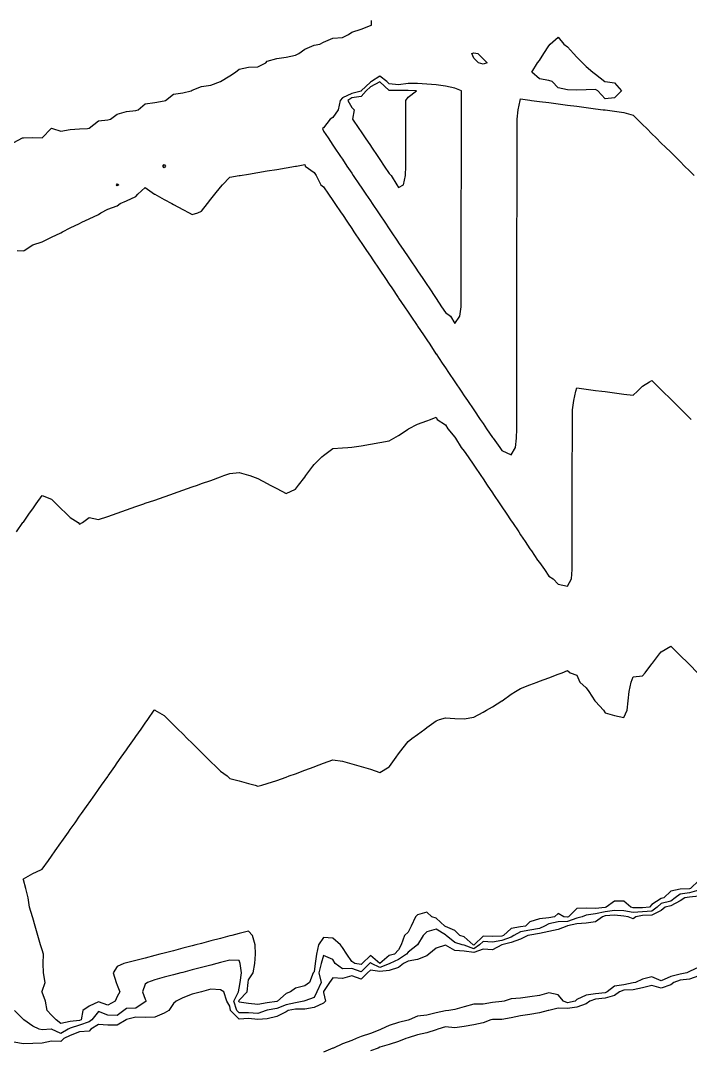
# Model space of a CAD drawing. Header units: metres. Extents: x 2681030 to 2681330, y 1246000 to 1246290.
# Drawn here: x 2681258.6 to 2681294.3, y 1246235.2 to 1246290 of the extents above; entities that cross this region are included whole.
import ezdxf

# ---------------------------------------------------------------- set-up
doc = ezdxf.new("R2010")
doc.units = ezdxf.units.M
doc.layers.add('BASIS_HOEHENLINIEN', color=8, linetype='Continuous')

msp = doc.modelspace()

# ---------------------------------------------------------------- linework, layer by layer
at = {"layer": 'BASIS_HOEHENLINIEN'}
for points in [[(2681258.25, 1246283.495, 428), (2681258.698, 1246283.75, 428), (2681258.75, 1246283.76, 428), (2681259.25, 1246283.767, 428), (2681259.75, 1246283.758, 428), (2681260.224, 1246284.25, 428), (2681260.25, 1246284.261, 428), (2681260.312, 1246284.25, 428), (2681260.75, 1246284.105, 428), (2681261.25, 1246284.204, 428), (2681261.75, 1246284.236, 428), (2681262.166, 1246284.25, 428), (2681262.25, 1246284.269, 428), (2681262.75, 1246284.659, 428), (2681263.25, 1246284.712, 428), (2681263.391, 1246284.75, 428), (2681263.75, 1246285.018, 428), (2681264.25, 1246285.153, 428), (2681264.75, 1246285.204, 428), (2681264.862, 1246285.25, 428), (2681265.25, 1246285.568, 428), (2681265.75, 1246285.64, 428), (2681266.25, 1246285.716, 428), (2681266.321, 1246285.75, 428), (2681266.75, 1246286.086, 428), (2681267.25, 1246286.144, 428), (2681267.687, 1246286.25, 428), (2681267.75, 1246286.293, 428), (2681268.25, 1246286.492, 428), (2681268.75, 1246286.565, 428), (2681269.25, 1246286.749, 428), (2681269.252, 1246286.75, 428), (2681269.75, 1246287.064, 428), (2681270.062, 1246287.25, 428), (2681270.25, 1246287.418, 428), (2681270.75, 1246287.519, 428), (2681271.25, 1246287.534, 428), (2681271.675, 1246287.75, 428), (2681271.75, 1246287.839, 428), (2681272.25, 1246287.979, 428), (2681272.75, 1246288.049, 428), (2681273.25, 1246288.164, 428), (2681273.429, 1246288.25, 428), (2681273.75, 1246288.479, 428), (2681274.25, 1246288.686, 428), (2681274.548, 1246288.75, 428), (2681274.75, 1246288.844, 428), (2681275.25, 1246289.067, 428), (2681275.75, 1246289.09, 428), (2681276.076, 1246289.25, 428), (2681276.25, 1246289.385, 428), (2681276.75, 1246289.548, 428), (2681277.25, 1246289.734, 428), (2681277.306, 1246289.75, 428), (2681277.306, 1246290, 428)], [(2681290.62, 1246286.25, 428.5), (2681290.25, 1246285.88, 428.5), (2681289.75, 1246285.838, 428.5), (2681289.37, 1246286.25, 428.5), (2681289.25, 1246286.324, 428.5), (2681288.75, 1246286.303, 428.5), (2681288.25, 1246286.299, 428.5), (2681287.75, 1246286.317, 428.5), (2681287.25, 1246286.424, 428.5), (2681286.93, 1246286.75, 428.5), (2681286.75, 1246286.807, 428.5), (2681286.25, 1246286.895, 428.5), (2681285.855, 1246287.25, 428.5), (2681286.142, 1246287.75, 428.5), (2681286.25, 1246287.87, 428.5), (2681286.492, 1246288.25, 428.5), (2681286.75, 1246288.655, 428.5), (2681286.83, 1246288.75, 428.5), (2681287.25, 1246289.117, 428.5), (2681287.553, 1246288.75, 428.5), (2681287.75, 1246288.606, 428.5), (2681288.066, 1246288.25, 428.5), (2681288.25, 1246288.042, 428.5), (2681288.556, 1246287.75, 428.5), (2681288.75, 1246287.558, 428.5), (2681289.095, 1246287.25, 428.5), (2681289.25, 1246287.141, 428.5), (2681289.748, 1246286.75, 428.5), (2681289.75, 1246286.746, 428.5), (2681290.25, 1246286.687, 428.5), (2681290.62, 1246286.25, 428.5)], [(2681283.466, 1246287.75, 428.5), (2681283.25, 1246287.686, 428.5), (2681283.006, 1246287.75, 428.5), (2681282.75, 1246287.995, 428.5), (2681282.659, 1246288.25, 428.5), (2681282.75, 1246288.282, 428.5), (2681282.968, 1246288.25, 428.5), (2681283.25, 1246287.957, 428.5), (2681283.466, 1246287.75, 428.5)], [(2681281.75, 1246273.866, 428), (2681282.007, 1246274.25, 428), (2681282.082, 1246274.75, 428), (2681282.083, 1246275.25, 428), (2681282.084, 1246275.75, 428), (2681282.085, 1246276.25, 428), (2681282.085, 1246276.75, 428), (2681282.086, 1246277.25, 428), (2681282.087, 1246277.75, 428), (2681282.088, 1246278.25, 428), (2681282.088, 1246278.75, 428), (2681282.089, 1246279.25, 428), (2681282.09, 1246279.75, 428), (2681282.091, 1246280.25, 428), (2681282.091, 1246280.75, 428), (2681282.092, 1246281.25, 428), (2681282.093, 1246281.75, 428), (2681282.094, 1246282.25, 428), (2681282.095, 1246282.75, 428), (2681282.095, 1246283.25, 428), (2681282.096, 1246283.75, 428), (2681282.097, 1246284.25, 428), (2681282.098, 1246284.75, 428), (2681282.098, 1246285.25, 428), (2681282.099, 1246285.75, 428), (2681282.1, 1246286.25, 428), (2681281.75, 1246286.402, 428), (2681281.25, 1246286.508, 428), (2681280.75, 1246286.575, 428), (2681280.25, 1246286.619, 428), (2681279.75, 1246286.645, 428), (2681279.25, 1246286.639, 428), (2681278.75, 1246286.58, 428), (2681278.25, 1246286.631, 428), (2681278.125, 1246286.75, 428), (2681277.75, 1246287.038, 428), (2681277.306, 1246286.75, 428), (2681277.25, 1246286.719, 428), (2681276.758, 1246286.25, 428), (2681276.75, 1246286.241, 428), (2681276.25, 1246286.123, 428), (2681275.75, 1246285.88, 428), (2681275.626, 1246285.75, 428), (2681275.526, 1246285.25, 428), (2681275.25, 1246284.844, 428), (2681275.11, 1246284.75, 428), (2681274.75, 1246284.293, 428), (2681274.693, 1246284.25, 428), (2681274.75, 1246284.102, 428), (2681274.987, 1246283.75, 428), (2681275.25, 1246283.359, 428), (2681275.323, 1246283.25, 428), (2681275.66, 1246282.75, 428), (2681275.75, 1246282.616, 428), (2681275.996, 1246282.25, 428), (2681276.25, 1246281.873, 428), (2681276.333, 1246281.75, 428), (2681276.669, 1246281.25, 428), (2681276.75, 1246281.13, 428), (2681277.006, 1246280.75, 428), (2681277.25, 1246280.387, 428), (2681277.342, 1246280.25, 428), (2681277.679, 1246279.75, 428), (2681277.75, 1246279.644, 428), (2681278.015, 1246279.25, 428), (2681278.25, 1246278.901, 428), (2681278.351, 1246278.75, 428), (2681278.688, 1246278.25, 428), (2681278.75, 1246278.158, 428), (2681279.024, 1246277.75, 428), (2681279.25, 1246277.415, 428), (2681279.361, 1246277.25, 428), (2681279.697, 1246276.75, 428), (2681279.75, 1246276.672, 428), (2681280.034, 1246276.25, 428), (2681280.25, 1246275.929, 428), (2681280.37, 1246275.75, 428), (2681280.707, 1246275.25, 428), (2681280.75, 1246275.186, 428), (2681281.043, 1246274.75, 428), (2681281.25, 1246274.443, 428), (2681281.51, 1246274.25, 428), (2681281.75, 1246273.866, 428)], [(2681278.75, 1246281.106, 427.5), (2681279.017, 1246281.25, 427.5), (2681279.124, 1246281.75, 427.5), (2681279.125, 1246282.25, 427.5), (2681279.126, 1246282.75, 427.5), (2681279.127, 1246283.25, 427.5), (2681279.127, 1246283.75, 427.5), (2681279.128, 1246284.25, 427.5), (2681279.129, 1246284.75, 427.5), (2681279.13, 1246285.25, 427.5), (2681279.131, 1246285.75, 427.5), (2681279.25, 1246285.92, 427.5), (2681279.708, 1246286.25, 427.5), (2681279.25, 1246286.278, 427.5), (2681278.75, 1246286.275, 427.5), (2681278.25, 1246286.266, 427.5), (2681277.75, 1246286.735, 427.5), (2681277.25, 1246286.462, 427.5), (2681277.027, 1246286.25, 427.5), (2681276.75, 1246285.95, 427.5), (2681276.25, 1246285.875, 427.5), (2681276.046, 1246285.75, 427.5), (2681276.25, 1246285.363, 427.5), (2681276.385, 1246285.25, 427.5), (2681276.298, 1246284.75, 427.5), (2681276.634, 1246284.25, 427.5), (2681276.75, 1246284.078, 427.5), (2681276.971, 1246283.75, 427.5), (2681277.25, 1246283.335, 427.5), (2681277.307, 1246283.25, 427.5), (2681277.644, 1246282.75, 427.5), (2681277.75, 1246282.592, 427.5), (2681277.98, 1246282.25, 427.5), (2681278.25, 1246281.849, 427.5), (2681278.355, 1246281.75, 427.5), (2681278.653, 1246281.25, 427.5), (2681278.75, 1246281.106, 427.5)], [(2681258.418, 1246277.75, 428.5), (2681258.75, 1246277.726, 428.5), (2681258.795, 1246277.75, 428.5), (2681259.25, 1246278.053, 428.5), (2681259.75, 1246278.212, 428.5), (2681259.817, 1246278.25, 428.5), (2681260.25, 1246278.461, 428.5), (2681260.75, 1246278.696, 428.5), (2681260.84, 1246278.75, 428.5), (2681261.25, 1246278.95, 428.5), (2681261.75, 1246279.179, 428.5), (2681261.863, 1246279.25, 428.5), (2681262.25, 1246279.439, 428.5), (2681262.75, 1246279.659, 428.5), (2681262.886, 1246279.75, 428.5), (2681263.25, 1246279.947, 428.5), (2681263.75, 1246280.137, 428.5), (2681263.909, 1246280.25, 428.5), (2681264.25, 1246280.4, 428.5), (2681264.75, 1246280.628, 428.5), (2681264.851, 1246280.75, 428.5), (2681265.25, 1246281.105, 428.5), (2681265.747, 1246280.75, 428.5), (2681265.75, 1246280.743, 428.5), (2681266.25, 1246280.473, 428.5), (2681266.663, 1246280.25, 428.5), (2681266.75, 1246280.203, 428.5), (2681267.25, 1246279.933, 428.5), (2681267.588, 1246279.75, 428.5), (2681267.75, 1246279.662, 428.5), (2681268.051, 1246279.75, 428.5), (2681268.25, 1246279.851, 428.5), (2681268.565, 1246280.25, 428.5), (2681268.75, 1246280.484, 428.5), (2681268.96, 1246280.75, 428.5), (2681269.25, 1246281.117, 428.5), (2681269.355, 1246281.25, 428.5), (2681269.75, 1246281.649, 428.5), (2681270.25, 1246281.741, 428.5), (2681270.307, 1246281.75, 428.5), (2681270.75, 1246281.824, 428.5), (2681271.25, 1246281.907, 428.5), (2681271.75, 1246281.99, 428.5), (2681272.25, 1246282.073, 428.5), (2681272.75, 1246282.156, 428.5), (2681273.25, 1246282.239, 428.5), (2681273.302, 1246282.25, 428.5), (2681273.75, 1246282.323, 428.5), (2681273.775, 1246282.25, 428.5), (2681274.25, 1246281.897, 428.5), (2681274.349, 1246281.75, 428.5), (2681274.607, 1246281.25, 428.5), (2681274.75, 1246281.146, 428.5), (2681275.009, 1246280.75, 428.5), (2681275.25, 1246280.411, 428.5), (2681275.358, 1246280.25, 428.5), (2681275.688, 1246279.75, 428.5), (2681275.75, 1246279.668, 428.5), (2681276.031, 1246279.25, 428.5), (2681276.25, 1246278.925, 428.5), (2681276.368, 1246278.75, 428.5), (2681276.704, 1246278.25, 428.5), (2681276.75, 1246278.182, 428.5), (2681277.041, 1246277.75, 428.5), (2681277.25, 1246277.439, 428.5), (2681277.377, 1246277.25, 428.5), (2681277.713, 1246276.75, 428.5), (2681277.75, 1246276.696, 428.5), (2681278.05, 1246276.25, 428.5), (2681278.25, 1246275.953, 428.5), (2681278.386, 1246275.75, 428.5), (2681278.723, 1246275.25, 428.5), (2681278.75, 1246275.21, 428.5), (2681279.059, 1246274.75, 428.5), (2681279.25, 1246274.466, 428.5), (2681279.396, 1246274.25, 428.5), (2681279.732, 1246273.75, 428.5), (2681279.75, 1246273.723, 428.5), (2681280.069, 1246273.25, 428.5), (2681280.25, 1246272.98, 428.5), (2681280.405, 1246272.75, 428.5), (2681280.741, 1246272.25, 428.5), (2681280.75, 1246272.237, 428.5), (2681281.078, 1246271.75, 428.5), (2681281.25, 1246271.494, 428.5), (2681281.414, 1246271.25, 428.5), (2681281.75, 1246270.751, 428.5), (2681281.751, 1246270.75, 428.5), (2681282.087, 1246270.25, 428.5), (2681282.25, 1246270.008, 428.5), (2681282.424, 1246269.75, 428.5), (2681282.75, 1246269.265, 428.5), (2681282.76, 1246269.25, 428.5), (2681283.097, 1246268.75, 428.5), (2681283.25, 1246268.522, 428.5), (2681283.433, 1246268.25, 428.5), (2681283.75, 1246267.779, 428.5), (2681283.787, 1246267.75, 428.5), (2681284.151, 1246267.25, 428.5), (2681284.25, 1246267.093, 428.5), (2681284.75, 1246266.867, 428.5), (2681284.979, 1246267.25, 428.5), (2681285.04, 1246267.75, 428.5), (2681285.041, 1246268.25, 428.5), (2681285.041, 1246268.75, 428.5), (2681285.042, 1246269.25, 428.5), (2681285.043, 1246269.75, 428.5), (2681285.044, 1246270.25, 428.5), (2681285.045, 1246270.75, 428.5), (2681285.045, 1246271.25, 428.5), (2681285.046, 1246271.75, 428.5), (2681285.047, 1246272.25, 428.5), (2681285.048, 1246272.75, 428.5), (2681285.048, 1246273.25, 428.5), (2681285.049, 1246273.75, 428.5), (2681285.05, 1246274.25, 428.5), (2681285.051, 1246274.75, 428.5), (2681285.052, 1246275.25, 428.5), (2681285.052, 1246275.75, 428.5), (2681285.053, 1246276.25, 428.5), (2681285.054, 1246276.75, 428.5), (2681285.055, 1246277.25, 428.5), (2681285.055, 1246277.75, 428.5), (2681285.056, 1246278.25, 428.5), (2681285.057, 1246278.75, 428.5), (2681285.058, 1246279.25, 428.5), (2681285.059, 1246279.75, 428.5), (2681285.059, 1246280.25, 428.5), (2681285.06, 1246280.75, 428.5), (2681285.061, 1246281.25, 428.5), (2681285.062, 1246281.75, 428.5), (2681285.062, 1246282.25, 428.5), (2681285.063, 1246282.75, 428.5), (2681285.064, 1246283.25, 428.5), (2681285.065, 1246283.75, 428.5), (2681285.066, 1246284.25, 428.5), (2681285.066, 1246284.75, 428.5), (2681285.118, 1246285.25, 428.5), (2681285.227, 1246285.75, 428.5), (2681285.25, 1246285.826, 428.5), (2681285.75, 1246285.761, 428.5), (2681285.835, 1246285.75, 428.5), (2681286.25, 1246285.696, 428.5), (2681286.75, 1246285.63, 428.5), (2681287.25, 1246285.565, 428.5), (2681287.75, 1246285.5, 428.5), (2681288.25, 1246285.434, 428.5), (2681288.75, 1246285.369, 428.5), (2681289.25, 1246285.303, 428.5), (2681289.658, 1246285.25, 428.5), (2681289.75, 1246285.238, 428.5), (2681290.25, 1246285.172, 428.5), (2681290.75, 1246285.107, 428.5), (2681291.25, 1246284.961, 428.5), (2681291.463, 1246284.75, 428.5), (2681291.75, 1246284.467, 428.5), (2681291.969, 1246284.25, 428.5), (2681292.25, 1246283.972, 428.5), (2681292.474, 1246283.75, 428.5), (2681292.75, 1246283.476, 428.5), (2681292.979, 1246283.25, 428.5), (2681293.25, 1246282.982, 428.5), (2681293.484, 1246282.75, 428.5), (2681293.75, 1246282.487, 428.5), (2681293.989, 1246282.25, 428.5), (2681294.25, 1246281.992, 428.5), (2681294.494, 1246281.75, 428.5)], [(2681266.327, 1246282.25, 428.5), (2681266.25, 1246282.148, 428.5), (2681266.18, 1246282.25, 428.5), (2681266.25, 1246282.328, 428.5), (2681266.327, 1246282.25, 428.5)], [(2681263.844, 1246281.25, 428.5), (2681263.75, 1246281.202, 428.5), (2681263.713, 1246281.25, 428.5), (2681263.75, 1246281.301, 428.5), (2681263.844, 1246281.25, 428.5)], [(2681258.379, 1246262.75, 429), (2681258.73, 1246263.25, 429), (2681258.75, 1246263.278, 429), (2681259.083, 1246263.75, 429), (2681259.25, 1246263.987, 429), (2681259.435, 1246264.25, 429), (2681259.75, 1246264.698, 429), (2681260.25, 1246264.501, 429), (2681260.504, 1246264.25, 429), (2681260.75, 1246264.007, 429), (2681261.01, 1246263.75, 429), (2681261.25, 1246263.512, 429), (2681261.666, 1246263.25, 429), (2681261.75, 1246263.168, 429), (2681261.898, 1246263.25, 429), (2681262.25, 1246263.515, 429), (2681262.75, 1246263.419, 429), (2681263.25, 1246263.577, 429), (2681263.747, 1246263.75, 429), (2681263.75, 1246263.751, 429), (2681264.25, 1246263.926, 429), (2681264.75, 1246264.101, 429), (2681265.175, 1246264.25, 429), (2681265.25, 1246264.276, 429), (2681265.75, 1246264.451, 429), (2681266.25, 1246264.625, 429), (2681266.606, 1246264.75, 429), (2681266.75, 1246264.8, 429), (2681267.25, 1246264.975, 429), (2681267.75, 1246265.149, 429), (2681268.037, 1246265.25, 429), (2681268.25, 1246265.325, 429), (2681268.75, 1246265.499, 429), (2681269.25, 1246265.681, 429), (2681269.437, 1246265.75, 429), (2681269.75, 1246265.865, 429), (2681270.25, 1246265.915, 429), (2681270.75, 1246265.777, 429), (2681270.821, 1246265.75, 429), (2681271.25, 1246265.603, 429), (2681271.75, 1246265.337, 429), (2681271.911, 1246265.25, 429), (2681272.25, 1246265.067, 429), (2681272.75, 1246264.797, 429), (2681273.25, 1246265.037, 429), (2681273.418, 1246265.25, 429), (2681273.75, 1246265.67, 429), (2681273.811, 1246265.75, 429), (2681274.182, 1246266.25, 429), (2681274.25, 1246266.343, 429), (2681274.657, 1246266.75, 429), (2681274.75, 1246266.83, 429), (2681275.25, 1246267.192, 429), (2681275.75, 1246267.231, 429), (2681276.047, 1246267.25, 429), (2681276.25, 1246267.264, 429), (2681276.75, 1246267.347, 429), (2681277.25, 1246267.431, 429), (2681277.75, 1246267.514, 429), (2681278.25, 1246267.613, 429), (2681278.499, 1246267.75, 429), (2681278.75, 1246267.898, 429), (2681279.25, 1246268.235, 429), (2681279.278, 1246268.25, 429), (2681279.75, 1246268.487, 429), (2681280.25, 1246268.675, 429), (2681280.448, 1246268.75, 429), (2681280.75, 1246268.864, 429), (2681280.796, 1246268.75, 429), (2681281.25, 1246268.459, 429), (2681281.374, 1246268.25, 429), (2681281.75, 1246267.803, 429), (2681281.786, 1246267.75, 429), (2681282.078, 1246267.25, 429), (2681282.25, 1246267.06, 429), (2681282.459, 1246266.75, 429), (2681282.75, 1246266.317, 429), (2681282.795, 1246266.25, 429), (2681283.131, 1246265.75, 429), (2681283.25, 1246265.574, 429), (2681283.468, 1246265.25, 429), (2681283.75, 1246264.831, 429), (2681283.804, 1246264.75, 429), (2681284.141, 1246264.25, 429), (2681284.25, 1246264.088, 429), (2681284.477, 1246263.75, 429), (2681284.75, 1246263.345, 429), (2681284.814, 1246263.25, 429), (2681285.15, 1246262.75, 429), (2681285.25, 1246262.602, 429), (2681285.486, 1246262.25, 429), (2681285.75, 1246261.858, 429), (2681285.823, 1246261.75, 429), (2681286.159, 1246261.25, 429), (2681286.25, 1246261.115, 429), (2681286.519, 1246260.75, 429), (2681286.75, 1246260.39, 429), (2681286.993, 1246260.25, 429), (2681287.25, 1246259.968, 429), (2681287.75, 1246259.867, 429), (2681287.956, 1246260.25, 429), (2681287.998, 1246260.75, 429), (2681287.999, 1246261.25, 429), (2681287.999, 1246261.75, 429), (2681288, 1246262.25, 429), (2681288.001, 1246262.75, 429), (2681288.002, 1246263.25, 429), (2681288.002, 1246263.75, 429), (2681288.003, 1246264.25, 429), (2681288.004, 1246264.75, 429), (2681288.005, 1246265.25, 429), (2681288.006, 1246265.75, 429), (2681288.006, 1246266.25, 429), (2681288.007, 1246266.75, 429), (2681288.008, 1246267.25, 429), (2681288.009, 1246267.75, 429), (2681288.009, 1246268.25, 429), (2681288.01, 1246268.75, 429), (2681288.015, 1246269.25, 429), (2681288.081, 1246269.75, 429), (2681288.192, 1246270.25, 429), (2681288.25, 1246270.424, 429), (2681288.75, 1246270.359, 429), (2681289.25, 1246270.293, 429), (2681289.581, 1246270.25, 429), (2681289.75, 1246270.228, 429), (2681290.25, 1246270.163, 429), (2681290.75, 1246270.097, 429), (2681291.25, 1246270.032, 429), (2681291.477, 1246270.25, 429), (2681291.75, 1246270.519, 429), (2681292.126, 1246270.75, 429), (2681292.25, 1246270.815, 429), (2681292.316, 1246270.75, 429), (2681292.75, 1246270.321, 429), (2681292.821, 1246270.25, 429), (2681293.25, 1246269.825, 429), (2681293.326, 1246269.75, 429), (2681293.75, 1246269.33, 429), (2681293.831, 1246269.25, 429), (2681294.25, 1246268.835, 429), (2681294.336, 1246268.75, 429)], [(2681261.831, 1246236.75, 429.5), (2681261.75, 1246236.713, 429.5), (2681261.25, 1246236.671, 429.5), (2681260.75, 1246236.556, 429.5), (2681260.49, 1246236.75, 429.5), (2681260.25, 1246236.993, 429.5), (2681260.023, 1246237.25, 429.5), (2681259.938, 1246237.75, 429.5), (2681259.75, 1246238.221, 429.5), (2681259.74, 1246238.25, 429.5), (2681259.75, 1246238.28, 429.5), (2681259.914, 1246238.75, 429.5), (2681259.826, 1246239.25, 429.5), (2681259.809, 1246239.75, 429.5), (2681259.816, 1246240.25, 429.5), (2681259.75, 1246240.474, 429.5), (2681259.669, 1246240.75, 429.5), (2681259.523, 1246241.25, 429.5), (2681259.377, 1246241.75, 429.5), (2681259.25, 1246242.184, 429.5), (2681259.231, 1246242.25, 429.5), (2681259.084, 1246242.75, 429.5), (2681259.001, 1246243.25, 429.5), (2681258.88, 1246243.75, 429.5), (2681258.75, 1246244.216, 429.5), (2681258.746, 1246244.25, 429.5), (2681258.75, 1246244.272, 429.5), (2681259.25, 1246244.543, 429.5), (2681259.68, 1246244.75, 429.5), (2681259.75, 1246244.789, 429.5), (2681260.096, 1246245.25, 429.5), (2681260.25, 1246245.468, 429.5), (2681260.448, 1246245.75, 429.5), (2681260.75, 1246246.178, 429.5), (2681260.801, 1246246.25, 429.5), (2681261.152, 1246246.75, 429.5), (2681261.25, 1246246.889, 429.5), (2681261.505, 1246247.25, 429.5), (2681261.75, 1246247.598, 429.5), (2681261.857, 1246247.75, 429.5), (2681262.209, 1246248.25, 429.5), (2681262.25, 1246248.308, 429.5), (2681262.561, 1246248.75, 429.5), (2681262.75, 1246249.018, 429.5), (2681262.914, 1246249.25, 429.5), (2681263.25, 1246249.728, 429.5), (2681263.265, 1246249.75, 429.5), (2681263.617, 1246250.25, 429.5), (2681263.75, 1246250.439, 429.5), (2681263.97, 1246250.75, 429.5), (2681264.25, 1246251.148, 429.5), (2681264.322, 1246251.25, 429.5), (2681264.674, 1246251.75, 429.5), (2681264.75, 1246251.858, 429.5), (2681265.026, 1246252.25, 429.5), (2681265.25, 1246252.568, 429.5), (2681265.378, 1246252.75, 429.5), (2681265.73, 1246253.25, 429.5), (2681265.75, 1246253.263, 429.5), (2681265.764, 1246253.25, 429.5), (2681266.25, 1246252.972, 429.5), (2681266.475, 1246252.75, 429.5), (2681266.75, 1246252.478, 429.5), (2681266.981, 1246252.25, 429.5), (2681267.25, 1246251.984, 429.5), (2681267.487, 1246251.75, 429.5), (2681267.75, 1246251.49, 429.5), (2681267.992, 1246251.25, 429.5), (2681268.25, 1246250.995, 429.5), (2681268.498, 1246250.75, 429.5), (2681268.75, 1246250.501, 429.5), (2681269.004, 1246250.25, 429.5), (2681269.25, 1246250.007, 429.5), (2681269.616, 1246249.75, 429.5), (2681269.75, 1246249.619, 429.5), (2681270.25, 1246249.496, 429.5), (2681270.75, 1246249.352, 429.5), (2681271.106, 1246249.25, 429.5), (2681271.25, 1246249.209, 429.5), (2681271.454, 1246249.25, 429.5), (2681271.75, 1246249.338, 429.5), (2681272.25, 1246249.513, 429.5), (2681272.75, 1246249.688, 429.5), (2681272.922, 1246249.75, 429.5), (2681273.25, 1246249.869, 429.5), (2681273.75, 1246250.053, 429.5), (2681274.25, 1246250.237, 429.5), (2681274.284, 1246250.25, 429.5), (2681274.75, 1246250.421, 429.5), (2681275.25, 1246250.605, 429.5), (2681275.75, 1246250.529, 429.5), (2681276.25, 1246250.391, 429.5), (2681276.75, 1246250.253, 429.5), (2681276.759, 1246250.25, 429.5), (2681277.25, 1246250.115, 429.5), (2681277.75, 1246249.931, 429.5), (2681278.25, 1246250.238, 429.5), (2681278.259, 1246250.25, 429.5), (2681278.623, 1246250.75, 429.5), (2681278.75, 1246250.924, 429.5), (2681278.988, 1246251.25, 429.5), (2681279.25, 1246251.585, 429.5), (2681279.46, 1246251.75, 429.5), (2681279.75, 1246251.96, 429.5), (2681280.15, 1246252.25, 429.5), (2681280.25, 1246252.322, 429.5), (2681280.75, 1246252.686, 429.5), (2681280.925, 1246252.75, 429.5), (2681281.25, 1246252.841, 429.5), (2681281.75, 1246252.815, 429.5), (2681282.25, 1246252.793, 429.5), (2681282.75, 1246252.877, 429.5), (2681283.25, 1246253.141, 429.5), (2681283.435, 1246253.25, 429.5), (2681283.75, 1246253.436, 429.5), (2681284.25, 1246253.743, 429.5), (2681284.259, 1246253.75, 429.5), (2681284.75, 1246254.104, 429.5), (2681284.97, 1246254.25, 429.5), (2681285.25, 1246254.416, 429.5), (2681285.75, 1246254.605, 429.5), (2681286.135, 1246254.75, 429.5), (2681286.25, 1246254.793, 429.5), (2681286.75, 1246254.983, 429.5), (2681287.25, 1246255.171, 429.5), (2681287.458, 1246255.25, 429.5), (2681287.75, 1246255.36, 429.5), (2681287.884, 1246255.25, 429.5), (2681288.25, 1246255.113, 429.5), (2681288.414, 1246254.75, 429.5), (2681288.75, 1246254.452, 429.5), (2681288.894, 1246254.25, 429.5), (2681289.199, 1246253.75, 429.5), (2681289.25, 1246253.709, 429.5), (2681289.673, 1246253.25, 429.5), (2681289.75, 1246253.111, 429.5), (2681290.25, 1246252.969, 429.5), (2681290.75, 1246252.869, 429.5), (2681290.938, 1246253.25, 429.5), (2681290.975, 1246253.75, 429.5), (2681291.037, 1246254.25, 429.5), (2681291.147, 1246254.75, 429.5), (2681291.25, 1246255.022, 429.5), (2681291.75, 1246255.084, 429.5), (2681291.88, 1246255.25, 429.5), (2681292.25, 1246255.724, 429.5), (2681292.271, 1246255.75, 429.5), (2681292.661, 1246256.25, 429.5), (2681292.75, 1246256.364, 429.5), (2681293.25, 1246256.669, 429.5), (2681293.674, 1246256.25, 429.5), (2681293.75, 1246256.174, 429.5), (2681294.179, 1246255.75, 429.5), (2681294.25, 1246255.679, 429.5), (2681294.684, 1246255.25, 429.5)], [(2681294.75, 1246244.179, 429.5), (2681294.297, 1246243.75, 429.5), (2681294.25, 1246243.733, 429.5), (2681293.75, 1246243.707, 429.5), (2681293.25, 1246243.601, 429.5), (2681292.889, 1246243.25, 429.5), (2681292.75, 1246243.221, 429.5), (2681292.25, 1246242.894, 429.5), (2681292.117, 1246242.75, 429.5), (2681291.75, 1246242.716, 429.5), (2681291.25, 1246242.724, 429.5), (2681291.124, 1246242.75, 429.5), (2681290.75, 1246243.077, 429.5), (2681290.25, 1246243.081, 429.5), (2681289.802, 1246242.75, 429.5), (2681289.75, 1246242.741, 429.5), (2681289.25, 1246242.691, 429.5), (2681288.75, 1246242.703, 429.5), (2681288.25, 1246242.682, 429.5), (2681287.802, 1246242.25, 429.5), (2681287.75, 1246242.229, 429.5), (2681287.546, 1246242.25, 429.5), (2681287.25, 1246242.42, 429.5), (2681287.057, 1246242.25, 429.5), (2681286.75, 1246242.186, 429.5), (2681286.25, 1246242.126, 429.5), (2681285.75, 1246241.968, 429.5), (2681285.512, 1246241.75, 429.5), (2681285.25, 1246241.707, 429.5), (2681284.75, 1246241.622, 429.5), (2681284.344, 1246241.25, 429.5), (2681284.25, 1246241.212, 429.5), (2681283.75, 1246241.2, 429.5), (2681283.25, 1246241.215, 429.5), (2681282.77, 1246240.75, 429.5), (2681282.75, 1246240.737, 429.5), (2681282.716, 1246240.75, 429.5), (2681282.25, 1246241.181, 429.5), (2681282.016, 1246241.25, 429.5), (2681281.75, 1246241.509, 429.5), (2681281.25, 1246241.725, 429.5), (2681281.218, 1246241.75, 429.5), (2681280.75, 1246242.163, 429.5), (2681280.522, 1246242.25, 429.5), (2681280.25, 1246242.483, 429.5), (2681279.75, 1246242.341, 429.5), (2681279.651, 1246242.25, 429.5), (2681279.426, 1246241.75, 429.5), (2681279.25, 1246241.426, 429.5), (2681279.065, 1246241.25, 429.5), (2681278.882, 1246240.75, 429.5), (2681278.75, 1246240.481, 429.5), (2681278.534, 1246240.25, 429.5), (2681278.25, 1246240.174, 429.5), (2681277.75, 1246239.753, 429.5), (2681277.25, 1246240.181, 429.5), (2681276.807, 1246239.75, 429.5), (2681276.75, 1246239.694, 429.5), (2681276.41, 1246239.75, 429.5), (2681276.25, 1246239.867, 429.5), (2681275.984, 1246240.25, 429.5), (2681275.75, 1246240.612, 429.5), (2681275.658, 1246240.75, 429.5), (2681275.25, 1246241.112, 429.5), (2681274.75, 1246241.146, 429.5), (2681274.483, 1246240.75, 429.5), (2681274.375, 1246240.25, 429.5), (2681274.303, 1246239.75, 429.5), (2681274.25, 1246239.312, 429.5), (2681274.192, 1246239.25, 429.5), (2681273.991, 1246238.75, 429.5), (2681273.75, 1246238.565, 429.5), (2681273.25, 1246238.448, 429.5), (2681272.987, 1246238.25, 429.5), (2681272.75, 1246238.156, 429.5), (2681272.302, 1246237.75, 429.5), (2681272.25, 1246237.734, 429.5), (2681271.75, 1246237.653, 429.5), (2681271.25, 1246237.562, 429.5), (2681270.75, 1246237.615, 429.5), (2681270.25, 1246237.686, 429.5), (2681270.227, 1246237.75, 429.5), (2681270.25, 1246237.794, 429.5), (2681270.679, 1246238.25, 429.5), (2681270.729, 1246238.75, 429.5), (2681270.75, 1246238.884, 429.5), (2681271.002, 1246239.25, 429.5), (2681271.084, 1246239.75, 429.5), (2681271.116, 1246240.25, 429.5), (2681271.098, 1246240.75, 429.5), (2681270.967, 1246241.25, 429.5), (2681270.75, 1246241.481, 429.5), (2681270.25, 1246241.35, 429.5), (2681269.864, 1246241.25, 429.5), (2681269.75, 1246241.22, 429.5), (2681269.25, 1246241.09, 429.5), (2681268.75, 1246240.96, 429.5), (2681268.25, 1246240.828, 429.5), (2681267.946, 1246240.75, 429.5), (2681267.75, 1246240.699, 429.5), (2681267.25, 1246240.569, 429.5), (2681266.75, 1246240.438, 429.5), (2681266.25, 1246240.307, 429.5), (2681266.027, 1246240.25, 429.5), (2681265.75, 1246240.178, 429.5), (2681265.25, 1246240.047, 429.5), (2681264.75, 1246239.917, 429.5), (2681264.25, 1246239.786, 429.5), (2681264.109, 1246239.75, 429.5), (2681263.75, 1246239.593, 429.5), (2681263.536, 1246239.25, 429.5), (2681263.692, 1246238.75, 429.5), (2681263.75, 1246238.606, 429.5), (2681263.884, 1246238.25, 429.5), (2681263.75, 1246237.989, 429.5), (2681263.643, 1246237.75, 429.5), (2681263.25, 1246237.538, 429.5), (2681262.75, 1246237.715, 429.5), (2681262.25, 1246237.485, 429.5), (2681261.928, 1246237.25, 429.5), (2681261.831, 1246236.75, 429.5)], [(2681294.75, 1246243.345, 428.5), (2681294.25, 1246243.291, 428.5), (2681293.999, 1246243.25, 428.5), (2681293.75, 1246243.086, 428.5), (2681293.25, 1246242.828, 428.5), (2681292.958, 1246242.75, 428.5), (2681292.75, 1246242.579, 428.5), (2681292.25, 1246242.334, 428.5), (2681291.75, 1246242.313, 428.5), (2681291.396, 1246242.25, 428.5), (2681291.25, 1246242.136, 428.5), (2681290.989, 1246242.25, 428.5), (2681290.75, 1246242.283, 428.5), (2681290.25, 1246242.328, 428.5), (2681289.75, 1246242.289, 428.5), (2681289.623, 1246242.25, 428.5), (2681289.25, 1246241.983, 428.5), (2681288.75, 1246241.901, 428.5), (2681288.25, 1246241.867, 428.5), (2681287.75, 1246241.754, 428.5), (2681287.72, 1246241.75, 428.5), (2681287.25, 1246241.57, 428.5), (2681286.75, 1246241.452, 428.5), (2681286.25, 1246241.35, 428.5), (2681285.75, 1246241.272, 428.5), (2681285.627, 1246241.25, 428.5), (2681285.25, 1246241.058, 428.5), (2681284.75, 1246240.865, 428.5), (2681284.25, 1246240.751, 428.5), (2681284.247, 1246240.75, 428.5), (2681283.75, 1246240.478, 428.5), (2681283.25, 1246240.522, 428.5), (2681282.75, 1246240.346, 428.5), (2681282.25, 1246240.406, 428.5), (2681281.75, 1246240.447, 428.5), (2681281.25, 1246240.73, 428.5), (2681280.75, 1246240.573, 428.5), (2681280.363, 1246240.25, 428.5), (2681280.25, 1246240.171, 428.5), (2681279.75, 1246239.967, 428.5), (2681279.25, 1246239.885, 428.5), (2681279.003, 1246239.75, 428.5), (2681278.75, 1246239.537, 428.5), (2681278.25, 1246239.385, 428.5), (2681277.75, 1246239.334, 428.5), (2681277.25, 1246239.405, 428.5), (2681277.091, 1246239.25, 428.5), (2681276.75, 1246238.921, 428.5), (2681276.25, 1246239.098, 428.5), (2681275.75, 1246238.959, 428.5), (2681275.25, 1246238.986, 428.5), (2681275.065, 1246238.75, 428.5), (2681274.75, 1246238.256, 428.5), (2681274.747, 1246238.25, 428.5), (2681274.75, 1246238.216, 428.5), (2681274.858, 1246237.75, 428.5), (2681274.75, 1246237.646, 428.5), (2681274.25, 1246237.405, 428.5), (2681273.75, 1246237.327, 428.5), (2681273.25, 1246237.329, 428.5), (2681272.861, 1246237.25, 428.5), (2681272.75, 1246237.181, 428.5), (2681272.25, 1246236.936, 428.5), (2681271.75, 1246236.805, 428.5), (2681271.25, 1246236.764, 428.5), (2681270.75, 1246236.83, 428.5), (2681270.25, 1246236.792, 428.5), (2681269.786, 1246237.25, 428.5), (2681269.75, 1246237.479, 428.5), (2681269.599, 1246237.75, 428.5), (2681269.437, 1246238.25, 428.5), (2681269.25, 1246238.345, 428.5), (2681268.75, 1246238.38, 428.5), (2681268.252, 1246238.25, 428.5), (2681268.25, 1246238.249, 428.5), (2681267.75, 1246238.113, 428.5), (2681267.25, 1246237.928, 428.5), (2681266.893, 1246237.75, 428.5), (2681266.75, 1246237.626, 428.5), (2681266.506, 1246237.25, 428.5), (2681266.25, 1246237.105, 428.5), (2681265.75, 1246236.903, 428.5), (2681265.25, 1246236.884, 428.5), (2681264.75, 1246236.887, 428.5), (2681264.25, 1246236.767, 428.5), (2681264.223, 1246236.75, 428.5), (2681263.75, 1246236.477, 428.5), (2681263.25, 1246236.47, 428.5), (2681262.75, 1246236.499, 428.5), (2681262.349, 1246236.25, 428.5), (2681262.25, 1246236.153, 428.5), (2681261.75, 1246236.12, 428.5), (2681261.25, 1246235.924, 428.5), (2681260.901, 1246235.75, 428.5), (2681260.75, 1246235.602, 428.5), (2681260.25, 1246235.622, 428.5), (2681259.75, 1246235.516, 428.5), (2681259.25, 1246235.487, 428.5), (2681258.75, 1246235.471, 428.5), (2681258.25, 1246235.554, 428.5)], [(2681294.75, 1246243.666, 429), (2681294.25, 1246243.512, 429), (2681293.75, 1246243.455, 429), (2681293.483, 1246243.25, 429), (2681293.25, 1246243.075, 429), (2681292.75, 1246242.955, 429), (2681292.524, 1246242.75, 429), (2681292.25, 1246242.549, 429), (2681291.75, 1246242.515, 429), (2681291.25, 1246242.471, 429), (2681290.75, 1246242.558, 429), (2681290.25, 1246242.582, 429), (2681289.75, 1246242.515, 429), (2681289.25, 1246242.395, 429), (2681288.75, 1246242.324, 429), (2681288.535, 1246242.25, 429), (2681288.25, 1246242.171, 429), (2681287.75, 1246241.992, 429), (2681287.25, 1246241.973, 429), (2681286.75, 1246241.87, 429), (2681286.532, 1246241.75, 429), (2681286.25, 1246241.618, 429), (2681285.75, 1246241.53, 429), (2681285.25, 1246241.445, 429), (2681284.891, 1246241.25, 429), (2681284.75, 1246241.163, 429), (2681284.25, 1246240.982, 429), (2681283.75, 1246240.887, 429), (2681283.25, 1246240.927, 429), (2681283.067, 1246240.75, 429), (2681282.75, 1246240.541, 429), (2681282.25, 1246240.723, 429), (2681282.134, 1246240.75, 429), (2681281.75, 1246240.876, 429), (2681281.282, 1246241.25, 429), (2681281.25, 1246241.276, 429), (2681280.75, 1246241.586, 429), (2681280.25, 1246241.449, 429), (2681280.056, 1246241.25, 429), (2681279.75, 1246240.756, 429), (2681279.747, 1246240.75, 429), (2681279.25, 1246240.355, 429), (2681279.175, 1246240.25, 429), (2681278.75, 1246239.97, 429), (2681278.279, 1246239.75, 429), (2681278.25, 1246239.736, 429), (2681277.75, 1246239.542, 429), (2681277.312, 1246239.75, 429), (2681277.25, 1246239.803, 429), (2681277.195, 1246239.75, 429), (2681276.75, 1246239.316, 429), (2681276.25, 1246239.484, 429), (2681275.75, 1246239.465, 429), (2681275.362, 1246239.75, 429), (2681275.25, 1246239.971, 429), (2681274.75, 1246240.174, 429), (2681274.614, 1246239.75, 429), (2681274.503, 1246239.25, 429), (2681274.623, 1246238.75, 429), (2681274.384, 1246238.25, 429), (2681274.25, 1246237.95, 429), (2681273.75, 1246237.773, 429), (2681273.699, 1246237.75, 429), (2681273.25, 1246237.65, 429), (2681272.75, 1246237.549, 429), (2681272.25, 1246237.356, 429), (2681271.75, 1246237.273, 429), (2681271.692, 1246237.25, 429), (2681271.25, 1246237.097, 429), (2681270.75, 1246237.122, 429), (2681270.25, 1246237.123, 429), (2681270.121, 1246237.25, 429), (2681269.973, 1246237.75, 429), (2681270.216, 1246238.25, 429), (2681270.25, 1246238.433, 429), (2681270.3, 1246238.75, 429), (2681270.378, 1246239.25, 429), (2681270.301, 1246239.75, 429), (2681270.25, 1246239.912, 429), (2681269.75, 1246239.93, 429), (2681269.25, 1246239.8, 429), (2681269.058, 1246239.75, 429), (2681268.75, 1246239.67, 429), (2681268.25, 1246239.539, 429), (2681267.75, 1246239.409, 429), (2681267.25, 1246239.279, 429), (2681267.14, 1246239.25, 429), (2681266.75, 1246239.148, 429), (2681266.25, 1246239.018, 429), (2681265.75, 1246238.888, 429), (2681265.362, 1246238.75, 429), (2681265.25, 1246238.649, 429), (2681265.1, 1246238.25, 429), (2681265.25, 1246237.848, 429), (2681265.287, 1246237.75, 429), (2681265.25, 1246237.704, 429), (2681264.75, 1246237.373, 429), (2681264.25, 1246237.359, 429), (2681264.111, 1246237.25, 429), (2681263.75, 1246236.991, 429), (2681263.25, 1246237.004, 429), (2681262.75, 1246237.203, 429), (2681262.393, 1246236.75, 429), (2681262.25, 1246236.647, 429), (2681261.75, 1246236.464, 429), (2681261.25, 1246236.313, 429), (2681261.146, 1246236.25, 429)], [(2681294.75, 1246239.559, 428), (2681294.25, 1246239.326, 428), (2681294.11, 1246239.25, 428), (2681293.75, 1246239.179, 428), (2681293.25, 1246239.07, 428), (2681292.75, 1246238.823, 428), (2681292.25, 1246239.051, 428), (2681291.75, 1246238.925, 428), (2681291.365, 1246238.75, 428), (2681291.25, 1246238.722, 428), (2681290.75, 1246238.622, 428), (2681290.25, 1246238.552, 428), (2681289.858, 1246238.25, 428), (2681289.75, 1246238.197, 428), (2681289.25, 1246238.142, 428), (2681288.75, 1246238.071, 428), (2681288.25, 1246237.835, 428), (2681288.154, 1246237.75, 428), (2681287.75, 1246237.657, 428), (2681287.533, 1246237.75, 428), (2681287.25, 1246238.091, 428), (2681286.75, 1246238.196, 428), (2681286.25, 1246238.058, 428), (2681285.75, 1246237.982, 428), (2681285.25, 1246237.912, 428), (2681284.75, 1246237.867, 428), (2681284.375, 1246237.75, 428), (2681284.25, 1246237.723, 428), (2681283.75, 1246237.668, 428), (2681283.25, 1246237.595, 428), (2681282.75, 1246237.58, 428), (2681282.25, 1246237.454, 428), (2681281.75, 1246237.307, 428), (2681281.421, 1246237.25, 428), (2681281.25, 1246237.231, 428), (2681280.75, 1246237.12, 428), (2681280.25, 1246237.004, 428), (2681279.75, 1246236.95, 428), (2681279.303, 1246236.75, 428), (2681279.25, 1246236.731, 428), (2681278.75, 1246236.616, 428), (2681278.25, 1246236.45, 428), (2681277.823, 1246236.25, 428), (2681277.75, 1246236.225, 428), (2681277.25, 1246236.02, 428), (2681276.75, 1246235.861, 428), (2681276.484, 1246235.75, 428), (2681276.25, 1246235.657, 428), (2681275.75, 1246235.474, 428), (2681275.271, 1246235.25, 428), (2681275.25, 1246235.241, 428), (2681274.75, 1246235.024, 428)], [(2681294.75, 1246239.093, 427.5), (2681294.25, 1246238.926, 427.5), (2681293.75, 1246238.873, 427.5), (2681293.416, 1246238.75, 427.5), (2681293.25, 1246238.619, 427.5), (2681292.75, 1246238.445, 427.5), (2681292.25, 1246238.575, 427.5), (2681291.75, 1246238.462, 427.5), (2681291.25, 1246238.36, 427.5), (2681290.75, 1246238.334, 427.5), (2681290.521, 1246238.25, 427.5), (2681290.25, 1246238.057, 427.5), (2681289.75, 1246237.9, 427.5), (2681289.25, 1246237.855, 427.5), (2681288.946, 1246237.75, 427.5), (2681288.75, 1246237.602, 427.5), (2681288.25, 1246237.429, 427.5), (2681287.75, 1246237.365, 427.5), (2681287.25, 1246237.381, 427.5), (2681286.75, 1246237.256, 427.5), (2681286.725, 1246237.25, 427.5), (2681286.25, 1246237.128, 427.5), (2681285.75, 1246237.038, 427.5), (2681285.25, 1246236.964, 427.5), (2681284.75, 1246236.855, 427.5), (2681284.25, 1246236.774, 427.5), (2681283.75, 1246236.776, 427.5), (2681283.655, 1246236.75, 427.5), (2681283.25, 1246236.585, 427.5), (2681282.75, 1246236.488, 427.5), (2681282.25, 1246236.397, 427.5), (2681281.75, 1246236.328, 427.5), (2681281.25, 1246236.376, 427.5), (2681280.832, 1246236.25, 427.5), (2681280.75, 1246236.215, 427.5), (2681280.25, 1246236.053, 427.5), (2681279.75, 1246235.952, 427.5), (2681279.25, 1246235.797, 427.5), (2681279.131, 1246235.75, 427.5), (2681278.75, 1246235.594, 427.5), (2681278.25, 1246235.437, 427.5), (2681277.75, 1246235.288, 427.5), (2681277.653, 1246235.25, 427.5), (2681277.25, 1246235.092, 427.5)], [(2681261.146, 1246236.25, 429), (2681260.75, 1246236.023, 429), (2681260.251, 1246236.25, 429), (2681260.25, 1246236.251, 429), (2681260.231, 1246236.25, 429), (2681259.75, 1246236.221, 429), (2681259.595, 1246236.25, 429), (2681259.25, 1246236.417, 429), (2681258.781, 1246236.75, 429), (2681258.75, 1246236.768, 429), (2681258.272, 1246237.25, 429)]]:
    msp.add_polyline3d(points, dxfattribs=at)

doc.saveas('drawing.dxf')
